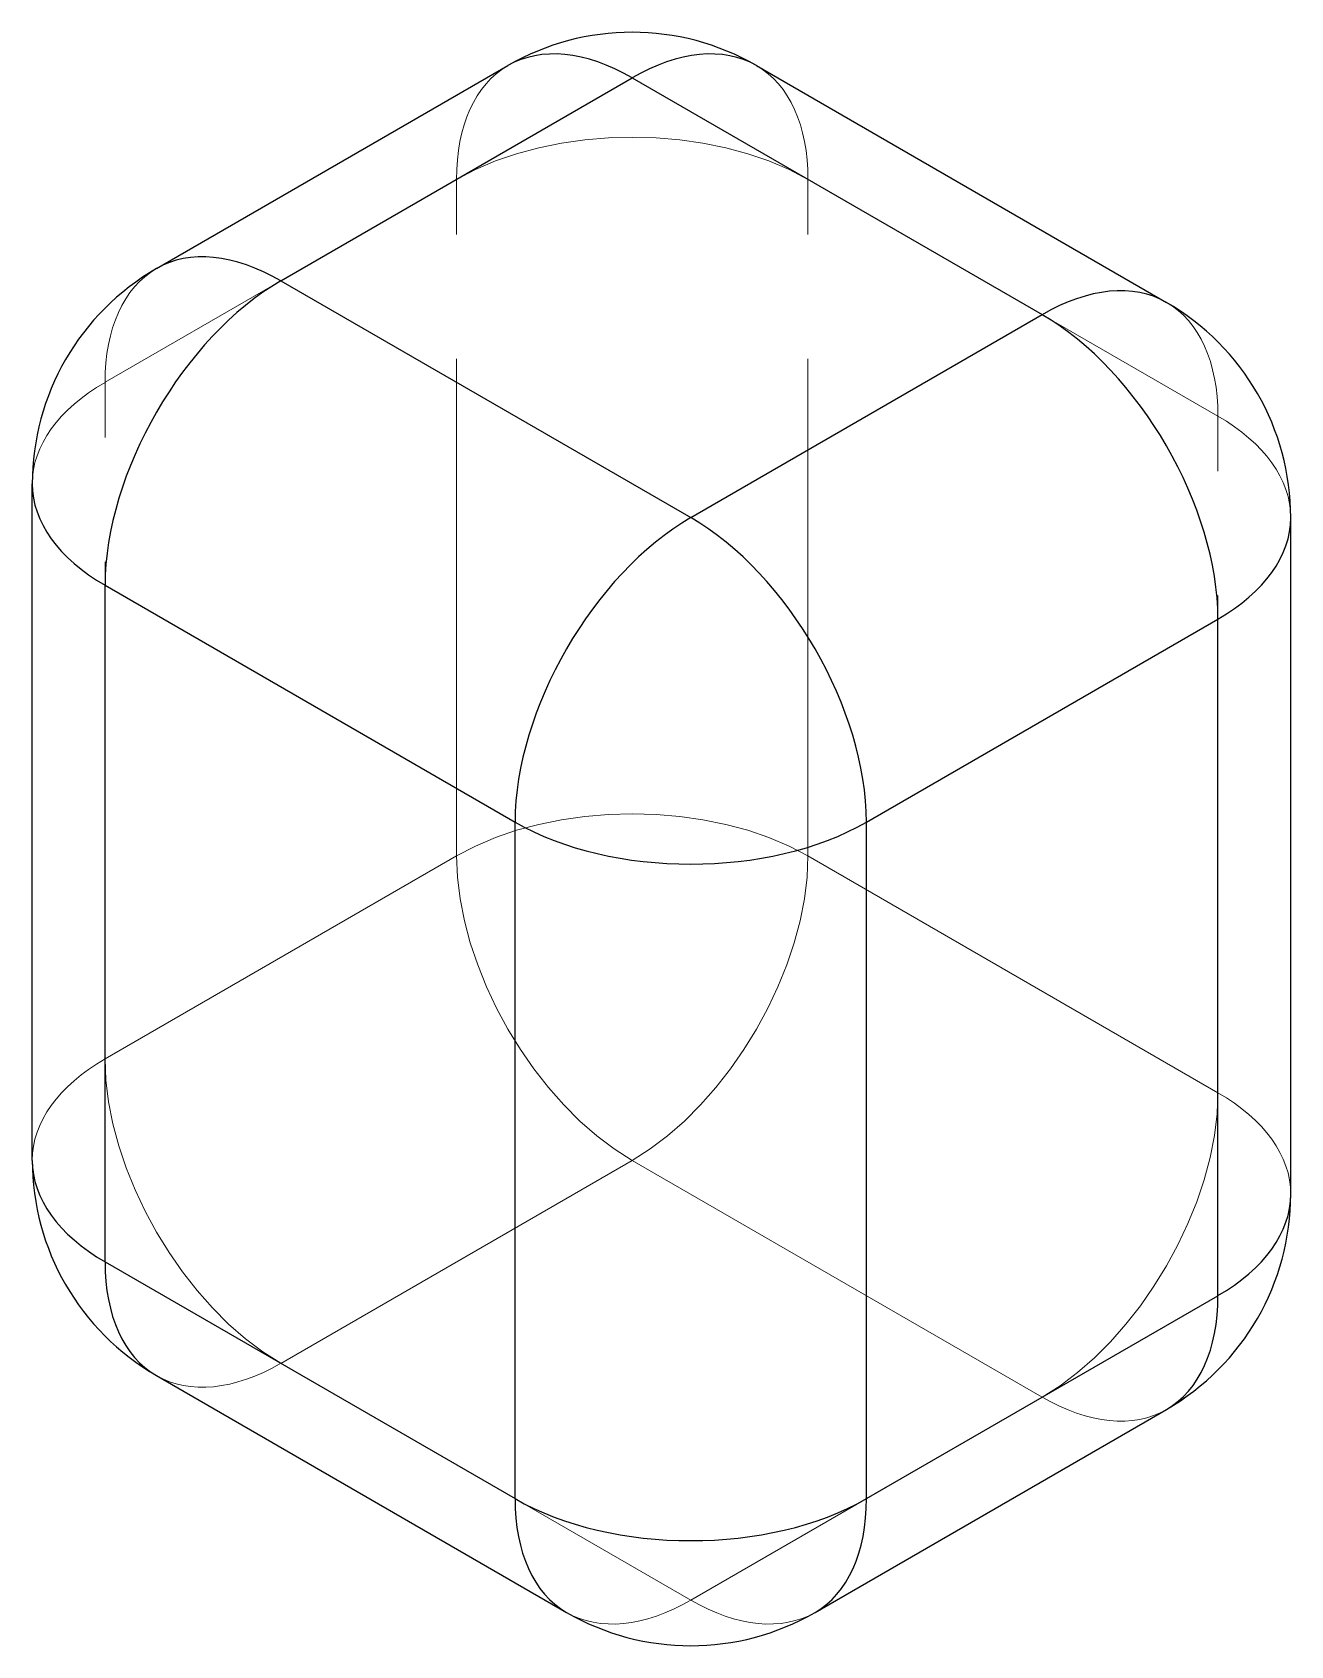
# Model space of a CAD drawing. Header units: millimetres. Extents: x -15.2 to 15.2, y -19.5 to 19.5.
import ezdxf

# ---------------------------------------------------------------- set-up
doc = ezdxf.new("R2010")
doc.units = ezdxf.units.MM
doc.linetypes.add('ACAD_ISO02W100', pattern=[15, 12, -3])
doc.layers.add('HIDDEN', color=7, linetype='ACAD_ISO02W100', lineweight=13)
doc.layers.add('VISIBLE', color=7, linetype='Continuous', lineweight=25)

msp = doc.modelspace()

# ---------------------------------------------------------------- linework, layer by layer
at = {"layer": 'HIDDEN'}
for p, q in [((-13.435, 11.023), (-4.95, 15.922)), ((-4.95, -0.408), (-4.95, 15.922)), ((3.536, -0.408), (3.536, 15.922)), ((3.536, 15.922), (13.435, 10.206)), ((-13.435, -5.307), (-13.435, 11.023)), ((13.435, -6.124), (13.435, 10.206)), ((-13.435, -5.307), (-4.95, -0.408)), ((3.536, -0.408), (13.435, -6.124)), ((-9.192, -12.656), (-0.707, -7.757)), ((-0.707, -7.757), (9.192, -13.472)), ((-9.192, -12.656), (0.707, -18.371)), ((0.707, -18.371), (9.192, -13.472))]:
    msp.add_line(p, q, dxfattribs=at)
for centre, major_axis, start_param, end_param in [((-0.707, 13.472), (3, -5.196), -3.141593, -2.356194), ((-0.707, 13.472), (-3, -5.196), 2.356194, 3.141593), ((-0.707, 13.472), (6, 0), 0.785398, 2.356194), ((-9.192, 8.573), (-3, 5.196), 0, 0.785398), ((9.192, 7.757), (-3, -5.196), 2.356194, 3.141593), ((-9.192, 8.573), (6, 0), 2.356194, 3.141593), ((9.192, 7.757), (-6, 0), -3.141593, -2.356194), ((-0.707, -2.858), (-6, 0), -2.356194, -0.785398), ((-0.707, -2.858), (3, -5.196), -2.356194, -0.785398), ((-0.707, -2.858), (-3, -5.196), 0.785398, 2.356194), ((-9.192, -7.757), (6, 0), 2.356194, 3.141593), ((-9.192, -7.757), (3, -5.196), -2.356194, -0.785398), ((9.192, -8.573), (-3, -5.196), 0.785398, 2.356194), ((9.192, -8.573), (6, 0), 0, 0.785398), ((-9.192, -7.757), (3, 5.196), -3.141593, -2.356194), ((9.192, -8.573), (-3, 5.196), 2.356194, 3.141593), ((0.707, -13.472), (3, 5.196), -3.141593, -2.356194), ((0.707, -13.472), (-3, 5.196), 2.356194, 3.141593)]:
    msp.add_ellipse(centre, major_axis=major_axis, ratio=0.57735, start_param=start_param, end_param=end_param, dxfattribs=at)
at = {"layer": 'VISIBLE'}
for p, q in [((-12.192, 13.769), (-3.707, 18.668)), ((-9.192, 13.472), (-0.707, 18.371)), ((-0.707, 18.371), (9.192, 12.656)), ((2.293, 18.668), (12.192, 12.953)), ((-9.192, 13.472), (0.707, 7.757)), ((0.707, 7.757), (9.192, 12.656)), ((-15.192, -7.757), (-15.192, 8.573)), ((15.192, -8.573), (15.192, 7.757)), ((-13.435, -10.206), (-13.435, 6.124)), ((-13.435, 6.124), (-3.536, 0.408)), ((4.95, 0.408), (13.435, 5.307)), ((13.435, -11.023), (13.435, 5.307)), ((-3.536, -15.922), (-3.536, 0.408)), ((4.95, -15.922), (4.95, 0.408)), ((-13.435, -10.206), (-3.536, -15.922)), ((4.95, -15.922), (13.435, -11.023)), ((-12.192, -12.953), (-2.293, -18.668)), ((3.707, -18.668), (12.192, -13.769))]:
    msp.add_line(p, q, dxfattribs=at)
for centre, start, end in [((-0.707, 13.472), 60, 120), ((-9.192, 8.573), 120, 180), ((9.192, 7.757), 360, 420), ((-9.192, -7.757), 180, 240), ((9.192, -8.573), 300, 360), ((0.707, -13.472), 240, 300)]:
    msp.add_arc(centre, 6, start, end, dxfattribs=at)
for centre, major_axis, start_param, end_param in [((-0.707, 13.472), (3, -5.196), -3.926991, -3.141593), ((-0.707, 13.472), (-3, -5.196), 3.141593, 3.926991), ((-9.192, 8.573), (-3, 5.196), 5.497787, 6.283185), ((-9.192, 8.573), (-3, -5.196), 3.926991, 5.497787), ((9.192, 7.757), (-3, -5.196), 3.141593, 3.926991), ((9.192, 7.757), (-3, 5.196), 3.926991, 5.497787), ((-9.192, 8.573), (6, 0), 3.141593, 3.926991), ((0.707, 2.858), (-3, -5.196), 3.926991, 5.497787), ((0.707, 2.858), (3, -5.196), -5.497787, -3.926991), ((9.192, 7.757), (-6, 0), -3.926991, -3.141593), ((0.707, 2.858), (-6, 0), -5.497787, -3.926991), ((-9.192, -7.757), (6, 0), 3.141593, 3.926991), ((9.192, -8.573), (6, 0), 5.497787, 6.283185), ((-9.192, -7.757), (3, 5.196), -3.926991, -3.141593), ((9.192, -8.573), (-3, 5.196), 3.141593, 3.926991), ((0.707, -13.472), (3, 5.196), -3.926991, -3.141593), ((0.707, -13.472), (-6, 0), -5.497787, -3.926991), ((0.707, -13.472), (-3, 5.196), 3.141593, 3.926991)]:
    msp.add_ellipse(centre, major_axis=major_axis, ratio=0.57735, start_param=start_param, end_param=end_param, dxfattribs=at)

doc.saveas('drawing.dxf')
